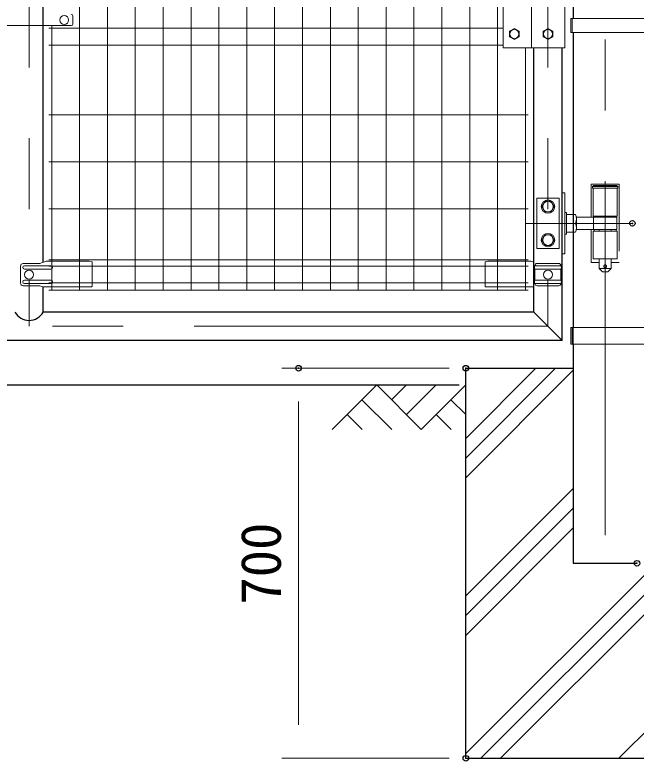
# Model space of a CAD drawing. Units: millimetres, scale not verified. Extents: x -6300 to 6300, y -4454 to 4456.
# Drawn here: x -380 to 734, y -2485 to -1146 of the extents above; entities that cross this region are included whole.
import ezdxf
from ezdxf.enums import TextEntityAlignment as Align

# ---------------------------------------------------------------- set-up
doc = ezdxf.new("R2010")
doc.units = ezdxf.units.MM
doc.header["$LTSCALE"] = 20
doc.header["$PDMODE"] = 32
doc.header["$PDSIZE"] = 10
doc.linetypes.add('DASHED', pattern=[7.5, 6, -1.5])
doc.linetypes.add('USER1', pattern=[50.8, 31.75, -6.35, 6.35, -6.35])
for name, color, linetype, lineweight in [('0-0_D-STR3', 3, 'Continuous', 13), ('0-1_D-BMK', 2, 'USER1', 13), ('0-2_D-STR1', 1, 'Continuous', 25), ('0-3_D-STR4', 7, 'Continuous', 25), ('0-4_D-BGD', 7, 'Continuous', 25), ('0-5_D-DCR-HCH', 7, 'Continuous', 13), ('0-6_D-STR-DIM', 7, 'Continuous', 13), ('0-8_Defpoints', 8, 'Continuous', 25), ('0-A_D-STR2', 7, 'Continuous', 13)]:
    doc.layers.add(name, color=color, linetype=linetype, lineweight=lineweight)
doc.styles.add('ＭＳ ゴシック', font='')
doc.styles.get('ＭＳ ゴシック').set_extended_font_data('MS Gothic')

msp = doc.modelspace()

# ---------------------------------------------------------------- linework, layer by layer
at = {"layer": '0-0_D-STR3'}
for p, q in [((495.99, -1104.98), (495.99, -1204.98)), ((546.49, -1104.98), (546.49, -1204.98)), ((606.47, -1104.98), (606.47, -1204.98)), ((-276.11, -1147.74), (-276.11, -1161.74)), ((-430.11, -1164.74), (-279.11, -1164.74)), ((797.89, -1152.24), (617.14, -1152.24)), ((617.14, -1152.24), (617.14, -1177.24)), ((619.44, -1152.24), (619.44, -1177.24)), ((797.89, -1177.24), (617.14, -1177.24)), ((606.47, -1204.98), (495.99, -1204.98)), ((601.89, -1464.74), (606.49, -1464.74)), ((606.49, -1574.74), (606.49, -1464.74)), ((556.34, -1474.74), (596.34, -1474.74)), ((556.34, -1474.74), (556.34, -1564.74)), ((565.39, -1489.74), (570.83, -1480.24)), ((581.84, -1480.24), (570.83, -1480.24)), ((587.29, -1489.74), (581.84, -1480.24)), ((596.34, -1474.74), (596.34, -1564.74)), ((565.39, -1489.74), (570.83, -1499.24)), ((581.84, -1499.24), (570.83, -1499.24)), ((581.84, -1499.24), (587.29, -1489.74)), ((606.49, -1500.24), (609.69, -1500.24)), ((609.69, -1503.74), (625.69, -1503.74)), ((627.69, -1511.71), (627.69, -1527.71)), ((609.69, -1535.74), (625.33, -1535.74)), ((565.39, -1549.74), (570.83, -1540.24)), ((565.39, -1549.74), (570.83, -1559.24)), ((581.84, -1540.24), (570.83, -1540.24)), ((587.29, -1549.74), (581.84, -1540.24)), ((581.84, -1559.24), (587.29, -1549.74)), ((556.34, -1564.74), (596.34, -1564.74)), ((581.84, -1559.24), (570.83, -1559.24)), ((601.89, -1574.74), (606.49, -1574.74)), ((-335.26, -1591.74), (-365.1, -1591.74)), ((-323.7, -1587.74), (-335.26, -1591.74)), ((-246.61, -1587.74), (-323.7, -1587.74)), ((-246.61, -1587.74), (-241.61, -1588.74)), ((-241.61, -1588.74), (-241.61, -1632.56)), ((468.49, -1587.74), (463.49, -1588.74)), ((463.49, -1588.74), (463.49, -1632.56)), ((468.49, -1587.74), (545.57, -1587.74)), ((545.57, -1587.74), (551.09, -1589.65)), ((556.82, -1591.74), (595.55, -1591.74)), ((-370.1, -1596.74), (-370.1, -1626.74)), ((-315.61, -1595.74), (-363.02, -1595.74)), ((-315.61, -1601.74), (-363.02, -1601.74)), ((552.82, -1595.74), (599.55, -1595.74)), ((552.82, -1601.74), (599.55, -1601.74)), ((552.82, -1601.74), (552.82, -1621.74)), ((599.55, -1601.74), (599.55, -1621.74)), ((-335.26, -1631.74), (-365.1, -1631.74)), ((-315.61, -1621.74), (-363.02, -1621.74)), ((-315.61, -1627.74), (-363.02, -1627.74)), ((-330.01, -1633.56), (-335.26, -1631.74)), ((-330.01, -1633.56), (-242.61, -1633.56)), ((551.09, -1633.56), (464.49, -1633.56)), ((552.82, -1621.74), (599.55, -1621.74)), ((552.82, -1627.74), (599.55, -1627.74)), ((556.82, -1631.74), (595.55, -1631.74)), ((617.23, -1706.74), (760.29, -1706.74)), ((617.23, -1706.74), (617.23, -1736.74)), ((619.44, -1706.74), (619.44, -1736.74)), ((621.74, -1706.74), (621.74, -1736.74)), ((617.23, -1736.74), (760.29, -1736.74))]:
    msp.add_line(p, q, dxfattribs=at)
at = {"layer": '0-0_D-STR3', "linetype": 'DASHED'}
for p, q in [((653.89, -1449.74), (653.89, -1508.74)), ((653.89, -1449.74), (703.89, -1449.74)), ((656.39, -1453.74), (658.39, -1451.74)), ((656.39, -1456.74), (656.39, -1453.74)), ((656.39, -1453.74), (701.39, -1453.74)), ((656.39, -1456.74), (701.39, -1456.74)), ((657.54, -1506.74), (657.54, -1456.74)), ((678.89, -1451.74), (658.39, -1451.74)), ((678.89, -1451.74), (699.39, -1451.74)), ((701.39, -1453.74), (699.39, -1451.74)), ((700.24, -1456.74), (700.24, -1506.74)), ((701.39, -1456.74), (701.39, -1453.74)), ((703.89, -1449.74), (703.89, -1589.74)), ((657.54, -1506.74), (700.24, -1506.74)), ((658.1, -1530.74), (658.1, -1508.74)), ((667.89, -1506.74), (667.89, -1508.74)), ((689.89, -1506.74), (689.89, -1508.74)), ((627.42, -1530.74), (699.89, -1530.74)), ((653.89, -1530.74), (653.89, -1589.74)), ((657.54, -1533.74), (700.24, -1533.74)), ((659.39, -1530.74), (659.39, -1533.74)), ((667.89, -1530.74), (667.89, -1533.74)), ((689.89, -1530.74), (689.89, -1533.74)), ((698.39, -1530.74), (698.39, -1533.74)), ((700.24, -1583.74), (700.24, -1533.74)), ((653.89, -1589.74), (667.89, -1589.74)), ((667.89, -1583.74), (667.89, -1600.74)), ((689.89, -1589.74), (703.89, -1589.74)), ((673.89, -1606.74), (667.89, -1600.74)), ((673.89, -1606.74), (683.89, -1606.74)), ((683.89, -1606.74), (689.89, -1600.74))]:
    msp.add_line(p, q, dxfattribs=at)
at = {"layer": '0-0_D-STR3'}
for points in [[(524.49, -1175.07), (524.49, -1184.88), (515.99, -1189.79), (507.49, -1184.88), (507.49, -1175.07), (515.99, -1170.16)], [(584.99, -1175.07), (584.99, -1184.88), (576.49, -1189.79), (567.99, -1184.88), (567.99, -1175.07), (576.49, -1170.16)]]:
    msp.add_lwpolyline(points, close=True, dxfattribs=at)
msp.add_lwpolyline([(606.49, -1539.24), (609.69, -1539.24), (609.69, -1500.24)], dxfattribs=at)
at = {"layer": '0-0_D-STR3', "linetype": 'DASHED'}
for points in [[(627.42, -1508.74), (699.89, -1508.74), (699.89, -1530.74)], [(657.54, -1533.74), (657.54, -1583.74), (700.24, -1583.74)], [(689.89, -1583.74), (689.89, -1600.74), (667.89, -1600.74)]]:
    msp.add_lwpolyline(points, dxfattribs=at)
at = {"layer": '0-0_D-STR3'}
for centre, radius in [((-291.61, -1154.74), 8), ((515.99, -1179.98), 8.25), ((576.49, -1179.98), 8.25), ((576.34, -1489.74), 12), ((576.34, -1489.74), 9.5), ((576.34, -1549.74), 12), ((576.34, -1549.74), 9.5), ((-354.61, -1611.74), 8), ((576.49, -1611.74), 8)]:
    msp.add_circle(centre, radius, dxfattribs=at)
at = {"layer": '0-0_D-STR3', "linetype": 'DASHED'}
msp.add_circle((678.89, -1596.74), 2.5, dxfattribs=at)
at = {"layer": '0-0_D-STR3'}
for centre, radius, start, end in [((-279.11, -1147.74), 3, 0, 90), ((-279.11, -1161.74), 3, 270, 0), ((610.69, -1511.74), 17, 331.92709, 28.07291), ((610.69, -1527.74), 17, 331.92709, 28.07291), ((-365.1, -1596.74), 5, 90, 180), ((556.82, -1595.74), 4, 90, 180), ((595.55, -1595.74), 4, 0, 90), ((-363.02, -1598.74), 3, 90, 270), ((-315.61, -1598.74), 3, 270, 90), ((558.08, -1598.74), 6.05, 150.26731, 209.73269), ((594.29, -1598.74), 6.05, 330.26731, 29.73269), ((-365.1, -1626.74), 5, 180, 270), ((-363.02, -1624.74), 3, 90, 270), ((-315.61, -1624.74), 3, 270, 90), ((-242.61, -1632.56), 1, 270, 0), ((464.49, -1632.56), 1, 180, 270), ((558.1, -1624.74), 6.07, 150.37394, 209.62606), ((556.82, -1627.74), 4, 180, 270), ((595.55, -1627.74), 4, 270, 0), ((594.27, -1624.74), 6.07, 330.37394, 29.62606)]:
    msp.add_arc(centre, radius, start, end, dxfattribs=at)
at = {"layer": '0-1_D-BMK'}
for p, q in [((678.89, -428.14), (678.89, -2186.21)), ((-354.61, -605.14), (-354.61, -1704.34)), ((576.34, -605.14), (576.34, -1704.34)), ((536.8, -1519.74), (727.72, -1519.74)), ((576.34, -1704.34), (-1285.71, -1704.34))]:
    msp.add_line(p, q, dxfattribs=at)
at = {"layer": '0-2_D-STR1'}
for p, q in [((621.74, -622.74), (621.74, -1152.24)), ((-329.21, -1589.65), (-329.21, -719.56)), ((621.74, -1177.24), (621.74, -1706.74)), ((551.09, -1678.94), (551.09, -1204.98)), ((601.89, -1729.74), (601.89, -1204.98)), ((-329.21, -1678.94), (-329.21, -1633.56)), ((551.09, -1678.94), (-329.21, -1678.94)), ((601.89, -1729.74), (551.09, -1678.94)), ((601.89, -1729.74), (-1275.71, -1729.74))]:
    msp.add_line(p, q, dxfattribs=at)
msp.add_lwpolyline([(621.74, -1736.74), (621.74, -2129.74), (736.04, -2129.74)], dxfattribs=at)
msp.add_arc((-354.61, -1664.93), 29, 208.87195, 331.12805, dxfattribs=at)
at = {"layer": '0-3_D-STR4'}
for p, q in [((428.89, -2479.74), (428.89, -1779.74)), ((428.89, -1779.74), (621.74, -1779.74)), ((428.89, -2479.74), (928.89, -2479.74))]:
    msp.add_line(p, q, dxfattribs=at)
at = {"layer": '0-4_D-BGD'}
msp.add_line((-3071.11, -1809.74), (416.89, -1809.74), dxfattribs=at)
at = {"layer": '0-5_D-DCR-HCH'}
for p, q in [((428.89, -1940.94), (590.09, -1779.74)), ((428.89, -1905.58), (554.73, -1779.74)), ((428.89, -1976.29), (621.74, -1783.44)), ((269.25, -1809.74), (189.43, -1889.56)), ((269.25, -1809.74), (349.07, -1889.56)), ((295.86, -1836.35), (322.46, -1809.74)), ((322.46, -1862.95), (375.67, -1809.74)), ((349.07, -1889.56), (428.89, -1809.74)), ((242.64, -1836.35), (296.1, -1889.56)), ((402.28, -1836.35), (428.89, -1862.83)), ((216.04, -1862.95), (242.77, -1889.56)), ((375.67, -1862.95), (402.4, -1889.56)), ((428.89, -2471.27), (928.89, -1971.27)), ((428.89, -2188.43), (621.74, -1995.58)), ((455.77, -2479.74), (928.89, -2006.63)), ((428.89, -2223.78), (621.74, -2030.93)), ((491.13, -2479.74), (928.89, -2041.98)), ((428.89, -2259.14), (621.74, -2066.29)), ((703.26, -2479.74), (928.89, -2254.11))]:
    msp.add_line(p, q, dxfattribs=at)
at = {"layer": '0-6_D-STR-DIM'}
for p, q in [((398.89, -1779.74), (98.89, -1779.74)), ((128.89, -2419.74), (128.89, -1839.74)), ((398.89, -2479.74), (98.89, -2479.74))]:
    msp.add_line(p, q, dxfattribs=at)
at = {"layer": '0-8_Defpoints'}
for p in [(727.72, -1519.74), (128.89, -1779.74), (428.89, -1779.74), (736.04, -2129.74), (428.89, -2479.74)]:
    msp.add_point(p, dxfattribs=at)
at = {"layer": '0-A_D-STR2'}
for p, q in [((-264.06, -1639.74), (-264.06, -669.74)), ((-214.06, -1639.74), (-214.06, -669.74)), ((-164.06, -1639.74), (-164.06, -669.74)), ((-114.06, -1639.74), (-114.06, -669.74)), ((-64.06, -1639.74), (-64.06, -669.74)), ((-14.06, -1639.74), (-14.06, -669.74)), ((35.94, -1639.74), (35.94, -669.74)), ((85.94, -1639.74), (85.94, -669.74)), ((135.94, -1639.74), (135.94, -669.74)), ((185.94, -1639.74), (185.94, -669.74)), ((235.94, -1639.74), (235.94, -669.74)), ((285.94, -1639.74), (285.94, -669.74)), ((335.94, -1639.74), (335.94, -669.74)), ((385.94, -1639.74), (385.94, -669.74)), ((435.94, -1639.74), (435.94, -669.74)), ((485.94, -1639.74), (485.94, -669.74)), ((-314.06, -1639.74), (-314.06, -1164.74)), ((495.99, -1169.74), (-319.06, -1169.74)), ((495.99, -1199.74), (-319.06, -1199.74)), ((535.94, -1639.74), (535.94, -1204.98)), ((540.94, -1324.74), (-319.06, -1324.74)), ((540.94, -1409.24), (-319.06, -1409.24)), ((540.94, -1493.74), (-319.06, -1493.74)), ((540.94, -1584.98), (-319.06, -1584.98)), ((540.94, -1596.84), (-319.06, -1596.84)), ((540.94, -1626.64), (-319.06, -1626.64)), ((540.94, -1639.74), (-319.06, -1639.74))]:
    msp.add_line(p, q, dxfattribs=at)

# ---------------------------------------------------------------- texts
at = {"layer": '0-6_D-STR-DIM', "style": 'ＭＳ ゴシック'}
msp.add_text('700', height=72.14, rotation=90, dxfattribs=at).set_placement((118.76, -2203.99), align=Align.BOTTOM_LEFT)

doc.saveas('drawing.dxf')
